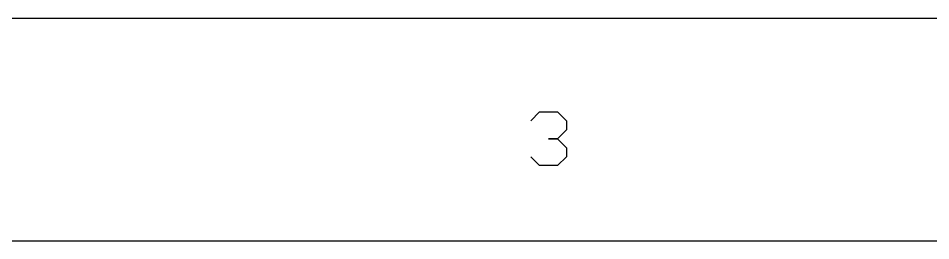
# Model space of a CAD drawing. Header units: millimetres. Extents: x -1.9 to 9.1, y -3.1 to 5.4.
# Drawn here: x 4.458 to 5.277, y -3.06 to -2.86 of the extents above; entities that cross this region are included whole.
import ezdxf

# ---------------------------------------------------------------- set-up
doc = ezdxf.new("R2010")
doc.units = ezdxf.units.MM
doc.header["$MEASUREMENT"] = 0
doc.layers.add('Mechanical11', color=56, linetype='Continuous')

msp = doc.modelspace()

# ---------------------------------------------------------------- linework, layer by layer
at = {"layer": 'Mechanical11'}
for p, q in [((-1.71889, -2.8599), (8.88131, -2.8599)), ((-1.71889, -2.8599), (8.88131, -2.8599)), ((4.91796, -2.95218), (4.92602, -2.94413)), ((4.92602, -2.94413), (4.94213, -2.94413)), ((4.94213, -2.94413), (4.95019, -2.95218)), ((4.95019, -2.95218), (4.95019, -2.96024)), ((4.95019, -2.96024), (4.94213, -2.9683)), ((4.94213, -2.9683), (4.93407, -2.9683)), ((4.93407, -2.9683), (4.94213, -2.9683)), ((4.94213, -2.9683), (4.95019, -2.97635)), ((4.95019, -2.97635), (4.95019, -2.98441)), ((4.92602, -2.99247), (4.91796, -2.98441)), ((4.95019, -2.98441), (4.94213, -2.99247)), ((4.94213, -2.99247), (4.92602, -2.99247)), ((-1.919, -3.06), (9.081, -3.06)), ((-1.919, -3.06), (9.081, -3.06))]:
    msp.add_line(p, q, dxfattribs=at)

doc.saveas('drawing.dxf')
